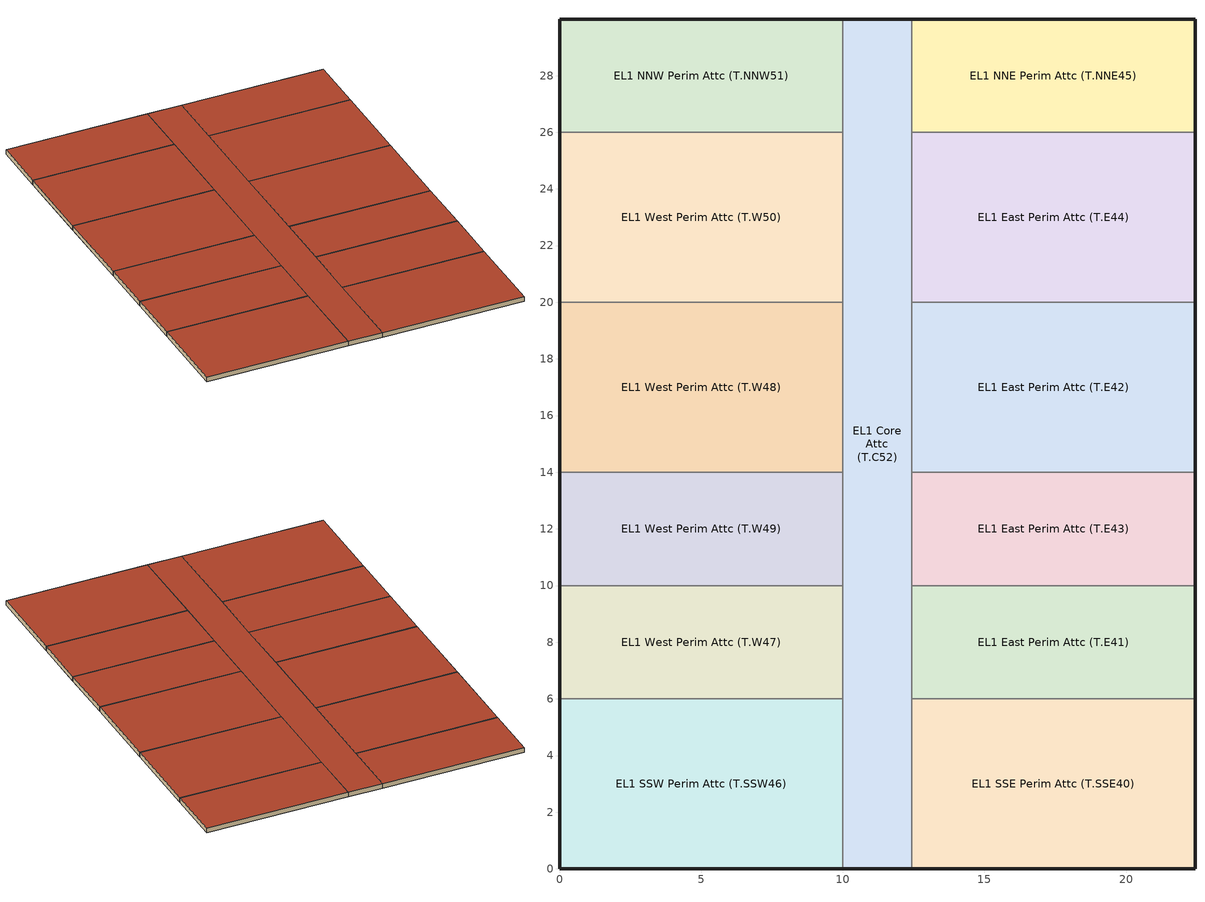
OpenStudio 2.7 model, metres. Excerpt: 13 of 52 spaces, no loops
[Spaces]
EL1 SSE Perim Attc (T.SSE40)
 floor to EL1 SSE Perim Spc (T.SSE27): 22.43,6 22.43,0 12.44,0 12.44,6 z5.46
 wall outside: 12.44,0 22.43,0 22.43,6 z5.46:5.79
 wall to EL1 East Perim Attc (T.E41): 22.43,6 12.44,6 z5.46:5.79
 wall to EL1 Core Attc (T.C52): 12.44,6 12.44,0 z5.46:5.79
 roof outside: 22.43,0 22.43,6 12.44,6 12.44,0 z5.79
EL1 East Perim Attc (T.E41)
 floor to EL1 East Perim Spc (T.E28): 22.43,10 22.43,6 12.44,6 12.44,10 z5.46
 wall outside: 22.43,6 22.43,10 z5.46:5.79
 wall to EL1 East Perim Attc (T.E43): 22.43,10 12.44,10 z5.46:5.79
 wall to EL1 Core Attc (T.C52): 12.44,10 12.44,6 z5.46:5.79
 roof outside: 22.43,6 22.43,10 12.44,10 12.44,6 z5.79
EL1 East Perim Attc (T.E42)
 floor to EL1 East Perim Spc (T.E29): 22.43,19.99 22.43,14 12.44,14 12.44,19.99 z5.46
 wall outside: 22.43,14 22.43,19.99 z5.46:5.79
 wall to EL1 East Perim Attc (T.E44): 22.43,19.99 12.44,19.99 z5.46:5.79
 wall to EL1 Core Attc (T.C52): 12.44,19.99 12.44,14 z5.46:5.79
 wall to EL1 East Perim Attc (T.E43): 12.44,14 22.43,14 z5.46:5.79
 roof outside: 22.43,14 22.43,19.99 12.44,19.99 12.44,14 z5.79
EL1 East Perim Attc (T.E43)
 floor to EL1 East Perim Spc (T.E30): 22.43,14 22.43,10 12.44,10 12.44,14 z5.46
 wall outside: 22.43,10 22.43,14 z5.46:5.79
 wall to EL1 Core Attc (T.C52): 12.44,14 12.44,10 z5.46:5.79
 roof outside: 22.43,10 22.43,14 12.44,14 12.44,10 z5.79
EL1 East Perim Attc (T.E44)
 floor to EL1 East Perim Spc (T.E31): 22.43,25.99 22.43,19.99 12.44,19.99 12.44,25.99 z5.46
 wall outside: 22.43,19.99 22.43,25.99 z5.46:5.79
 wall to EL1 NNE Perim Attc (T.NNE45): 22.43,25.99 12.44,25.99 z5.46:5.79
 wall to EL1 Core Attc (T.C52): 12.44,25.99 12.44,19.99 z5.46:5.79
 roof outside: 22.43,19.99 22.43,25.99 12.44,25.99 12.44,19.99 z5.79
EL1 NNE Perim Attc (T.NNE45)
 floor to EL1 NNE Perim Spc (T.NNE32): 22.43,29.99 22.43,25.99 12.44,25.99 12.44,29.99 z5.46
 wall outside: 22.43,25.99 22.43,29.99 12.44,29.99 z5.46:5.79
 wall to EL1 Core Attc (T.C52): 12.44,29.99 12.44,25.99 z5.46:5.79
 roof outside: 22.43,25.99 22.43,29.99 12.44,29.99 12.44,25.99 z5.79
EL1 SSW Perim Attc (T.SSW46)
 floor to EL1 SSW Perim Spc (T.SSW33): 10,6 10,0 0,0 0,6 z5.46
 wall outside: 0,6 0,0 10,0 z5.46:5.79
 wall to EL1 Core Attc (T.C52): 10,0 10,6 z5.46:5.79
 wall to EL1 West Perim Attc (T.W47): 10,6 0,6 z5.46:5.79
 roof outside: 10,0 10,6 0,6 0,0 z5.79
EL1 West Perim Attc (T.W47)
 floor to EL1 West Perim Spc (T.W34): 10,10 10,6 0,6 0,10 z5.46
 wall outside: 0,10 0,6 z5.46:5.79
 wall to EL1 Core Attc (T.C52): 10,6 10,10 z5.46:5.79
 wall to EL1 West Perim Attc (T.W49): 10,10 0,10 z5.46:5.79
 roof outside: 10,6 10,10 0,10 0,6 z5.79
EL1 West Perim Attc (T.W48)
 floor to EL1 West Perim Spc (T.W35): 10,19.99 10,14 0,14 0,19.99 z5.46
 wall outside: 0,19.99 0,14 z5.46:5.79
 wall to EL1 West Perim Attc (T.W49): 0,14 10,14 z5.46:5.79
 wall to EL1 Core Attc (T.C52): 10,14 10,19.99 z5.46:5.79
 wall to EL1 West Perim Attc (T.W50): 10,19.99 0,19.99 z5.46:5.79
 roof outside: 10,14 10,19.99 0,19.99 0,14 z5.79
EL1 West Perim Attc (T.W49)
 floor to EL1 West Perim Spc (T.W36): 10,14 10,10 0,10 0,14 z5.46
 wall outside: 0,14 0,10 z5.46:5.79
 wall to EL1 Core Attc (T.C52): 10,10 10,14 z5.46:5.79
 roof outside: 10,10 10,14 0,14 0,10 z5.79
EL1 West Perim Attc (T.W50)
 floor to EL1 West Perim Spc (T.W37): 10,25.99 10,19.99 0,19.99 0,25.99 z5.46
 wall outside: 0,25.99 0,19.99 z5.46:5.79
 wall to EL1 Core Attc (T.C52): 10,19.99 10,25.99 z5.46:5.79
 wall to EL1 NNW Perim Attc (T.NNW51): 10,25.99 0,25.99 z5.46:5.79
 roof outside: 10,19.99 10,25.99 0,25.99 0,19.99 z5.79
EL1 NNW Perim Attc (T.NNW51)
 floor to EL1 NNW Perim Spc (T.NNW38): 10,29.99 10,25.99 0,25.99 0,29.99 z5.46
 wall outside: 10,29.99 0,29.99 0,25.99 z5.46:5.79
 wall to EL1 Core Attc (T.C52): 10,25.99 10,29.99 z5.46:5.79
 roof outside: 10,25.99 10,29.99 0,29.99 0,25.99 z5.79
EL1 Core Attc (T.C52)
 floor to EL1 Core Spc (T.C39): 12.44,29.99 12.44,0 10,0 10,29.99 z5.46
 wall outside: 12.44,29.99 10,29.99 / 10,0 12.44,0 z5.46:5.79
 roof outside: 12.44,0 12.44,29.99 10,29.99 10,0 z5.79
[Schedule:Ruleset]
Name | Default Day Schedule | Summer Design Day Schedule | Winter Design Day Schedule
D_MFm_MFPub_Occup_Yr | D_MFm_MFPub_Occup_Yr Default | D_MFm_MFPub_Occup_Yr Summer Design Day | D_MFm_MFPub_Occup_Yr Winter Design Day
D_MFm_MFPub_ILit_Yr | D_MFm_MFPub_ILit_Yr Default | D_MFm_MFPub_ILit_Yr Summer Design Day | D_MFm_MFPub_ILit_Yr Winter Design Day
[Schedule:Day]
Clothing Schedule Summer Clothes; D_MFm_All_C_Inf_Yr Default; D_MFm_All_C_Inf_Yr Winter Design Day; D_MFm_All_C_Inf_Yr Summer Design Day: 24, 0, 0.5
D_MFm_All_HTemp_Yr Default|Wkdy|Hol Day: 24, 0, 20
D_MFm_All_CTemp_Yr Default|Wkdy|Hol Day: 24, 0, 25.5556
D_MFm_MFPub_Occup_Yr Default; D_MFm_MFPub_Occup_Yr Default|Wkdy Day; D_MFm_MFPub_Occup_Yr Default|Wkdy Day 1; D_MFm_MFPub_Occup_Yr Default|Wkdy Day 2; D_MFm_MFPub_Occup_Yr Default|Wkdy Day 3; D_MFm_MFPub_Occup_Yr Default|Wkdy Day 4; D_MFm_MFPub_Occup_Yr Default|Wkdy Day 5; D_MFm_MFPub_Occup_Yr Default|Wkdy Day 6; D_MFm_MFPub_Occup_Yr Default|Wkdy Day 7; D_MFm_MFPub_Occup_Yr Default|Wkdy Day 8; D_MFm_MFPub_Occup_Yr Default|Wkdy Day 9; D_MFm_MFPub_Occup_Yr Default|Wkdy Day 10; D_MFm_MFPub_Occup_Yr Default|Wkdy Day 11: 6, 0, 0, 7, 0, 0.5, 18, 0, 0.33, 22, 0, 1, 23, 0, 0.5, 24, 0, 0
D_MFm_MFPub_Occup_Yr Summer Design Day; D_MFm_MFPub_ILit_Yr Summer Design Day; D_MFm_MFPub_Plugs_Yr Summer Design Day: 24, 0, 1
D_MFm_MFPub_Occup_Yr Wknd Day; D_MFm_MFPub_Occup_Yr Wknd Day 1; D_MFm_MFPub_Occup_Yr Wknd Day 2; D_MFm_MFPub_Occup_Yr Wknd Day 3; D_MFm_MFPub_Occup_Yr Wknd Day 4; D_MFm_MFPub_Occup_Yr Wknd Day 5; D_MFm_MFPub_Occup_Yr Wknd Day 6; D_MFm_MFPub_Occup_Yr Wknd Day 7; D_MFm_MFPub_Occup_Yr Wknd Day 8; D_MFm_MFPub_Occup_Yr Wknd Day 9; D_MFm_MFPub_Occup_Yr Wknd Day 10; D_MFm_MFPub_Occup_Yr Wknd Day 11: 7, 0, 0, 8, 0, 0.5, 17, 0, 0.67, 22, 0, 1, 23, 0, 0.5, 24, 0, 0
D_MFm_MFPub_Occup_Yr Winter Design Day; D_MFm_MFPub_ILit_Yr Winter Design Day; D_MFm_MFPub_Plugs_Yr Winter Design Day: 24, 0, 0
DEER Activity 147W/person Default; DEER Activity 147W/person Winter Design Day; DEER Activity 147W/person Summer Design Day: 24, 0, 147
D_MFm_MFPub_ILit_Yr Default: 1, 0, 0.7109, 2, 0, 0.7074, 3, 0, 0.7057, 4, 0, 0.7051, 5, 0, 0.7047, 6, 0, 0.7054, 7, 0, 0.7068, 8, 0, 0.7089, 9, 0, 0.7108, 10, 0, 0.7126, 11, 0, 0.7137, 12, 0, 0.7116, 13, 0, 0.7139, 14, 0, 0.7141, 15, 0, 0.7145, 16, 0, 0.7142, 17, 0, 0.7139, 18, 0, 0.7145, 19, 0, 0.7191, 20, 0, 0.7269, 21, 0, 0.731, 22, 0, 0.7289, 23, 0, 0.7233, 24, 0, 0.7163
D_MFm_MFPub_ILit_Yr Default|Wkdy Day; D_MFm_MFPub_ILit_Yr Default|Wkdy Day 1; D_MFm_MFPub_ILit_Yr Default|Wkdy Day 2; D_MFm_MFPub_ILit_Yr Default|Wkdy Day 11: 1, 0, 0.7109, 2, 0, 0.7074, 3, 0, 0.7057, 4, 0, 0.7051, 5, 0, 0.7047, 6, 0, 0.7054, 7, 0, 0.7068, 8, 0, 0.7089, 9, 0, 0.7108, 10, 0, 0.7126, 11, 0, 0.7137, 13, 0, 0.7139, 14, 0, 0.7141, 15, 0, 0.7145, 16, 0, 0.7142, 17, 0, 0.7139, 18, 0, 0.7145, 19, 0, 0.7191, 20, 0, 0.7269, 21, 0, 0.731, 22, 0, 0.7289, 23, 0, 0.7233, 24, 0, 0.7163
D_MFm_MFPub_ILit_Yr Wknd Day; D_MFm_MFPub_ILit_Yr Wknd Day 1; D_MFm_MFPub_ILit_Yr Wknd Day 2; D_MFm_MFPub_ILit_Yr Wknd Day 11: 1, 0, 0.7089, 2, 0, 0.7058, 3, 0, 0.7045, 4, 0, 0.7043, 5, 0, 0.7048, 6, 0, 0.7064, 7, 0, 0.7086, 8, 0, 0.7095, 9, 0, 0.7099, 10, 0, 0.7103, 11, 0, 0.7111, 13, 0, 0.7113, 14, 0, 0.7115, 15, 0, 0.7117, 17, 0, 0.7115, 18, 0, 0.7127, 19, 0, 0.7179, 20, 0, 0.7265, 21, 0, 0.7309, 22, 0, 0.7285, 23, 0, 0.7225, 24, 0, 0.715
D_MFm_MFPub_ILit_Yr Default|Wkdy Day 3; D_MFm_MFPub_ILit_Yr Default|Wkdy Day 4; D_MFm_MFPub_ILit_Yr Default|Wkdy Day 9; D_MFm_MFPub_ILit_Yr Default|Wkdy Day 10: 1, 0, 0.7095, 2, 0, 0.7065, 3, 0, 0.7049, 4, 0, 0.7044, 5, 0, 0.7042, 6, 0, 0.705, 7, 0, 0.7067, 8, 0, 0.7089, 9, 0, 0.7106, 10, 0, 0.7119, 13, 0, 0.7126, 14, 0, 0.7127, 15, 0, 0.7132, 16, 0, 0.713, 17, 0, 0.7127, 18, 0, 0.7132, 19, 0, 0.7173, 20, 0, 0.7245, 21, 0, 0.7286, 22, 0, 0.7267, 23, 0, 0.7213, 24, 0, 0.7144
D_MFm_MFPub_ILit_Yr Wknd Day 3; D_MFm_MFPub_ILit_Yr Wknd Day 4; D_MFm_MFPub_ILit_Yr Wknd Day 9; D_MFm_MFPub_ILit_Yr Wknd Day 10: 1, 0, 0.7078, 2, 0, 0.7053, 3, 0, 0.7042, 4, 0, 0.7041, 5, 0, 0.7045, 6, 0, 0.7066, 7, 0, 0.7089, 9, 0, 0.7097, 10, 0, 0.71, 11, 0, 0.7105, 13, 0, 0.7106, 14, 0, 0.7108, 17, 0, 0.7111, 18, 0, 0.7121, 19, 0, 0.7172, 20, 0, 0.7249, 21, 0, 0.7296, 22, 0, 0.7274, 23, 0, 0.721, 24, 0, 0.7134
D_MFm_MFPub_ILit_Yr Default|Wkdy Day 5; D_MFm_MFPub_ILit_Yr Default|Wkdy Day 6; D_MFm_MFPub_ILit_Yr Default|Wkdy Day 7; D_MFm_MFPub_ILit_Yr Default|Wkdy Day 8: 1, 0, 0.708, 2, 0, 0.7057, 3, 0, 0.7044, 4, 0, 0.7039, 5, 0, 0.7036, 6, 0, 0.7044, 7, 0, 0.7059, 8, 0, 0.7077, 9, 0, 0.7095, 10, 0, 0.7109, 12, 0, 0.7116, 14, 0, 0.7115, 16, 0, 0.712, 17, 0, 0.7118, 18, 0, 0.712, 19, 0, 0.7141, 20, 0, 0.7198, 21, 0, 0.7247, 22, 0, 0.7241, 23, 0, 0.7191, 24, 0, 0.7124
D_MFm_MFPub_ILit_Yr Wknd Day 5; D_MFm_MFPub_ILit_Yr Wknd Day 6; D_MFm_MFPub_ILit_Yr Wknd Day 7; D_MFm_MFPub_ILit_Yr Wknd Day 8: 1, 0, 0.7071, 2, 0, 0.7049, 3, 0, 0.7038, 4, 0, 0.7037, 5, 0, 0.7041, 6, 0, 0.7059, 7, 0, 0.7082, 8, 0, 0.7085, 9, 0, 0.7089, 10, 0, 0.7096, 11, 0, 0.7103, 12, 0, 0.7101, 13, 0, 0.71, 14, 0, 0.7101, 17, 0, 0.7108, 18, 0, 0.7114, 19, 0, 0.7141, 20, 0, 0.7207, 21, 0, 0.7259, 22, 0, 0.7247, 23, 0, 0.7189, 24, 0, 0.712
D_MFm_MFPub_Plugs_Yr Default: 1, 0, 0.037, 2, 0, 0.035, 4, 0, 0.034, 5, 0, 0.032, 6, 0, 0.036, 7, 0, 0.042, 8, 0, 0.044, 9, 0, 0.037, 10, 0, 0.032, 12, 0, 0.033, 13, 0, 0.032, 14, 0, 0.033, 15, 0, 0.035, 16, 0, 0.037, 17, 0, 0.044, 18, 0, 0.053, 19, 0, 0.058, 20, 0, 0.06, 21, 0, 0.062, 22, 0, 0.06, 23, 0, 0.052, 24, 0, 0.045
[Schedule:Rule] Date Specification Type=DateRange; Start Day=1
Name | Schedule Ruleset | Rule Order | Day Schedule | Apply Monday | Apply Tuesday | Apply Wednesday | Apply Thursday | Apply Friday | Start Month | End Month | End Day | Apply Sunday | Apply Saturday
Schedule Rule 4 | D_MFm_MFPub_Occup_Yr | 23 | D_MFm_MFPub_Occup_Yr Default|Wkdy Day | Yes | Yes | Yes | Yes | Yes | 1 | 1 | 31
Schedule Rule 5 | D_MFm_MFPub_Occup_Yr | 22 | D_MFm_MFPub_Occup_Yr Wknd Day |  |  |  |  |  | 1 | 1 | 31 | Yes | Yes
Schedule Rule 6 | D_MFm_MFPub_Occup_Yr | 21 | D_MFm_MFPub_Occup_Yr Default|Wkdy Day 1 | Yes | Yes | Yes | Yes | Yes | 2 | 2 | 28
Schedule Rule 7 | D_MFm_MFPub_Occup_Yr | 20 | D_MFm_MFPub_Occup_Yr Wknd Day 1 |  |  |  |  |  | 2 | 2 | 28 | Yes | Yes
Schedule Rule 8 | D_MFm_MFPub_Occup_Yr | 19 | D_MFm_MFPub_Occup_Yr Default|Wkdy Day 2 | Yes | Yes | Yes | Yes | Yes | 3 | 3 | 31
Schedule Rule 9 | D_MFm_MFPub_Occup_Yr | 18 | D_MFm_MFPub_Occup_Yr Wknd Day 2 |  |  |  |  |  | 3 | 3 | 31 | Yes | Yes
Schedule Rule 10 | D_MFm_MFPub_Occup_Yr | 17 | D_MFm_MFPub_Occup_Yr Default|Wkdy Day 3 | Yes | Yes | Yes | Yes | Yes | 4 | 4 | 30
Schedule Rule 11 | D_MFm_MFPub_Occup_Yr | 16 | D_MFm_MFPub_Occup_Yr Wknd Day 3 |  |  |  |  |  | 4 | 4 | 30 | Yes | Yes
Schedule Rule 12 | D_MFm_MFPub_Occup_Yr | 15 | D_MFm_MFPub_Occup_Yr Default|Wkdy Day 4 | Yes | Yes | Yes | Yes | Yes | 5 | 5 | 31
Schedule Rule 13 | D_MFm_MFPub_Occup_Yr | 14 | D_MFm_MFPub_Occup_Yr Wknd Day 4 |  |  |  |  |  | 5 | 5 | 31 | Yes | Yes
Schedule Rule 14 | D_MFm_MFPub_Occup_Yr | 13 | D_MFm_MFPub_Occup_Yr Default|Wkdy Day 5 | Yes | Yes | Yes | Yes | Yes | 6 | 6 | 30
Schedule Rule 15 | D_MFm_MFPub_Occup_Yr | 12 | D_MFm_MFPub_Occup_Yr Wknd Day 5 |  |  |  |  |  | 6 | 6 | 30 | Yes | Yes
Schedule Rule 16 | D_MFm_MFPub_Occup_Yr | 11 | D_MFm_MFPub_Occup_Yr Default|Wkdy Day 6 | Yes | Yes | Yes | Yes | Yes | 7 | 7 | 31
Schedule Rule 17 | D_MFm_MFPub_Occup_Yr | 10 | D_MFm_MFPub_Occup_Yr Wknd Day 6 |  |  |  |  |  | 7 | 7 | 31 | Yes | Yes
Schedule Rule 18 | D_MFm_MFPub_Occup_Yr | 9 | D_MFm_MFPub_Occup_Yr Default|Wkdy Day 7 | Yes | Yes | Yes | Yes | Yes | 8 | 8 | 31
Schedule Rule 19 | D_MFm_MFPub_Occup_Yr | 8 | D_MFm_MFPub_Occup_Yr Wknd Day 7 |  |  |  |  |  | 8 | 8 | 31 | Yes | Yes
Schedule Rule 20 | D_MFm_MFPub_Occup_Yr | 7 | D_MFm_MFPub_Occup_Yr Default|Wkdy Day 8 | Yes | Yes | Yes | Yes | Yes | 9 | 9 | 30
Schedule Rule 21 | D_MFm_MFPub_Occup_Yr | 6 | D_MFm_MFPub_Occup_Yr Wknd Day 8 |  |  |  |  |  | 9 | 9 | 30 | Yes | Yes
Schedule Rule 22 | D_MFm_MFPub_Occup_Yr | 5 | D_MFm_MFPub_Occup_Yr Default|Wkdy Day 9 | Yes | Yes | Yes | Yes | Yes | 10 | 10 | 31
Schedule Rule 23 | D_MFm_MFPub_Occup_Yr | 4 | D_MFm_MFPub_Occup_Yr Wknd Day 9 |  |  |  |  |  | 10 | 10 | 31 | Yes | Yes
Schedule Rule 24 | D_MFm_MFPub_Occup_Yr | 3 | D_MFm_MFPub_Occup_Yr Default|Wkdy Day 10 | Yes | Yes | Yes | Yes | Yes | 11 | 11 | 30
Schedule Rule 25 | D_MFm_MFPub_Occup_Yr | 2 | D_MFm_MFPub_Occup_Yr Wknd Day 10 |  |  |  |  |  | 11 | 11 | 30 | Yes | Yes
Schedule Rule 26 | D_MFm_MFPub_Occup_Yr | 1 | D_MFm_MFPub_Occup_Yr Default|Wkdy Day 11 | Yes | Yes | Yes | Yes | Yes | 12 | 12 | 31
Schedule Rule 27 | D_MFm_MFPub_Occup_Yr | 0 | D_MFm_MFPub_Occup_Yr Wknd Day 11 |  |  |  |  |  | 12 | 12 | 31 | Yes | Yes
Schedule Rule 28 | D_MFm_MFPub_ILit_Yr | 23 | D_MFm_MFPub_ILit_Yr Default|Wkdy Day | Yes | Yes | Yes | Yes | Yes | 1 | 1 | 31
Schedule Rule 29 | D_MFm_MFPub_ILit_Yr | 22 | D_MFm_MFPub_ILit_Yr Wknd Day |  |  |  |  |  | 1 | 1 | 31 | Yes | Yes
Schedule Rule 30 | D_MFm_MFPub_ILit_Yr | 21 | D_MFm_MFPub_ILit_Yr Default|Wkdy Day 1 | Yes | Yes | Yes | Yes | Yes | 2 | 2 | 28
Schedule Rule 31 | D_MFm_MFPub_ILit_Yr | 20 | D_MFm_MFPub_ILit_Yr Wknd Day 1 |  |  |  |  |  | 2 | 2 | 28 | Yes | Yes
Schedule Rule 32 | D_MFm_MFPub_ILit_Yr | 19 | D_MFm_MFPub_ILit_Yr Default|Wkdy Day 2 | Yes | Yes | Yes | Yes | Yes | 3 | 3 | 31
Schedule Rule 33 | D_MFm_MFPub_ILit_Yr | 18 | D_MFm_MFPub_ILit_Yr Wknd Day 2 |  |  |  |  |  | 3 | 3 | 31 | Yes | Yes
Schedule Rule 34 | D_MFm_MFPub_ILit_Yr | 17 | D_MFm_MFPub_ILit_Yr Default|Wkdy Day 3 | Yes | Yes | Yes | Yes | Yes | 4 | 4 | 30
Schedule Rule 35 | D_MFm_MFPub_ILit_Yr | 16 | D_MFm_MFPub_ILit_Yr Wknd Day 3 |  |  |  |  |  | 4 | 4 | 30 | Yes | Yes
Schedule Rule 36 | D_MFm_MFPub_ILit_Yr | 15 | D_MFm_MFPub_ILit_Yr Default|Wkdy Day 4 | Yes | Yes | Yes | Yes | Yes | 5 | 5 | 31
Schedule Rule 37 | D_MFm_MFPub_ILit_Yr | 14 | D_MFm_MFPub_ILit_Yr Wknd Day 4 |  |  |  |  |  | 5 | 5 | 31 | Yes | Yes
Schedule Rule 38 | D_MFm_MFPub_ILit_Yr | 13 | D_MFm_MFPub_ILit_Yr Default|Wkdy Day 5 | Yes | Yes | Yes | Yes | Yes | 6 | 6 | 30
Schedule Rule 39 | D_MFm_MFPub_ILit_Yr | 12 | D_MFm_MFPub_ILit_Yr Wknd Day 5 |  |  |  |  |  | 6 | 6 | 30 | Yes | Yes
Schedule Rule 40 | D_MFm_MFPub_ILit_Yr | 11 | D_MFm_MFPub_ILit_Yr Default|Wkdy Day 6 | Yes | Yes | Yes | Yes | Yes | 7 | 7 | 31
Schedule Rule 41 | D_MFm_MFPub_ILit_Yr | 10 | D_MFm_MFPub_ILit_Yr Wknd Day 6 |  |  |  |  |  | 7 | 7 | 31 | Yes | Yes
Schedule Rule 42 | D_MFm_MFPub_ILit_Yr | 9 | D_MFm_MFPub_ILit_Yr Default|Wkdy Day 7 | Yes | Yes | Yes | Yes | Yes | 8 | 8 | 31
Schedule Rule 43 | D_MFm_MFPub_ILit_Yr | 8 | D_MFm_MFPub_ILit_Yr Wknd Day 7 |  |  |  |  |  | 8 | 8 | 31 | Yes | Yes
Schedule Rule 44 | D_MFm_MFPub_ILit_Yr | 7 | D_MFm_MFPub_ILit_Yr Default|Wkdy Day 8 | Yes | Yes | Yes | Yes | Yes | 9 | 9 | 30
Schedule Rule 45 | D_MFm_MFPub_ILit_Yr | 6 | D_MFm_MFPub_ILit_Yr Wknd Day 8 |  |  |  |  |  | 9 | 9 | 30 | Yes | Yes
Schedule Rule 46 | D_MFm_MFPub_ILit_Yr | 5 | D_MFm_MFPub_ILit_Yr Default|Wkdy Day 9 | Yes | Yes | Yes | Yes | Yes | 10 | 10 | 31
Schedule Rule 47 | D_MFm_MFPub_ILit_Yr | 4 | D_MFm_MFPub_ILit_Yr Wknd Day 9 |  |  |  |  |  | 10 | 10 | 31 | Yes | Yes
Schedule Rule 48 | D_MFm_MFPub_ILit_Yr | 3 | D_MFm_MFPub_ILit_Yr Default|Wkdy Day 10 | Yes | Yes | Yes | Yes | Yes | 11 | 11 | 30
Schedule Rule 49 | D_MFm_MFPub_ILit_Yr | 2 | D_MFm_MFPub_ILit_Yr Wknd Day 10 |  |  |  |  |  | 11 | 11 | 30 | Yes | Yes
Schedule Rule 50 | D_MFm_MFPub_ILit_Yr | 1 | D_MFm_MFPub_ILit_Yr Default|Wkdy Day 11 | Yes | Yes | Yes | Yes | Yes | 12 | 12 | 31
Schedule Rule 51 | D_MFm_MFPub_ILit_Yr | 0 | D_MFm_MFPub_ILit_Yr Wknd Day 11 |  |  |  |  |  | 12 | 12 | 31 | Yes | Yes
